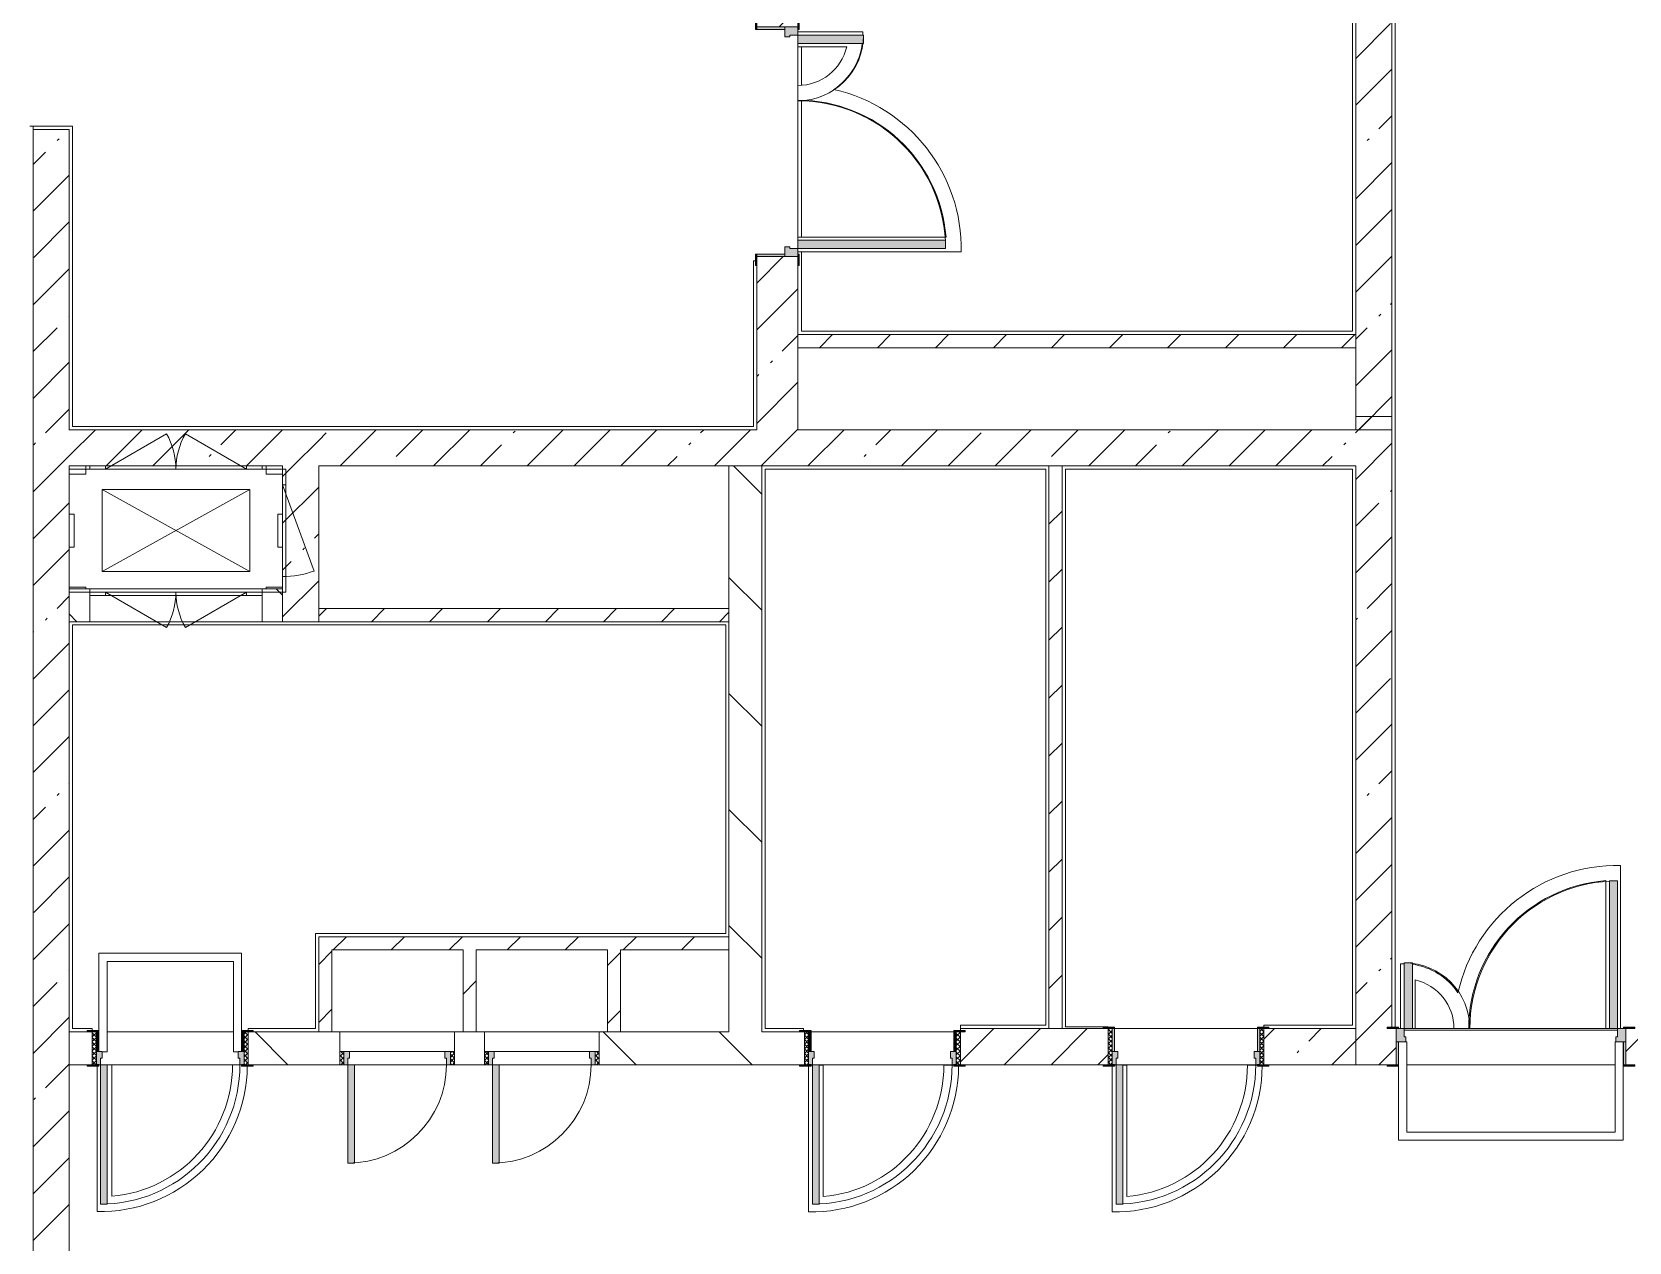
# Model space of a CAD drawing. Header units: millimetres. Extents: x -5368 to 196898, y -8553 to 29000.
# Drawn here: x 146768 to 156500, y 12319 to 19695 of the extents above; entities that cross this region are included whole.
import ezdxf

# ---------------------------------------------------------------- set-up
doc = ezdxf.new("R2010")
doc.units = ezdxf.units.MM
for name, color, linetype, lineweight, true_color in [('A-DOOR-2', 7, 'Continuous', 5, 0xaaaaaa), ('A-DOOR-3', 7, 'Continuous', 5, 0xe2e2e2), ('A-DOOR-FRAM-2', 7, 'Continuous', 5, 0xe2e2e2), ('A-DOOR-FRAM-3', 7, 'Continuous', 5, 0xaaaaaa), ('A-FLOR-3', 7, 'Continuous', 5, 0xaaaaaa)]:
    doc.layers.add(name, color=color, linetype=linetype, lineweight=lineweight, true_color=true_color)
for name, color, linetype, lineweight in [('A-GENM-4', 7, 'Continuous', 5), ('A-WALL', 7, 'Continuous', 9), ('I-WALL-4', 7, 'Continuous', 5), ('M-EQPM-1', 7, 'Continuous', 5)]:
    doc.layers.add(name, color=color, linetype=linetype, lineweight=lineweight)
pattern_1 = [(45, (62025.03, 0), (-285.1231, 285.1231), []), (45, (62310.15, 0), (-285.1231, 285.1231), [504.031, -100.806, 16.764, -84.042])]
pattern_2 = [(135, (62025.03, 0), (-353.5534, -353.5534), [])]
pattern_3 = [(45, (62025.03, 0), (-176.7767, 176.7767), [])]

# ---------------------------------------------------------------- blocks, each defined once
blk = doc.blocks.new('110_Дверь_СКБ_2Ст - Д-1_л_Лестничная клетка EIS60 2-32142534-3_3_1_птичка')
at = {"layer": 'A-DOOR-3'}
for points in [[(612.5, 110), (662.5, 110), (662.5, 1010), (612.5, 1010), (612.5, 422.4)], [(-587.5, 110), (-587.5, 510), (-637.5, 510), (-637.5, 110)], [(712.5, -110), (712.5, 30), (697.5, 30), (697.5, -110)]]:
    blk.add_hatch(color=256, dxfattribs=at).paths.add_polyline_path(points)
h = blk.add_hatch(color=256, dxfattribs=at)
h.paths.add_polyline_path([(-627.5, 30), (-627.5, 60), (-637.5, 60), (-640.4, 110), (-687.5, 110), (-687.5, 30), (-640.4, 30)])
h.paths.add_polyline_path([(712.5, 30), (712.5, 110), (662.5, 110), (662.5, 60), (652.5, 60), (652.5, 30)])
at = {"layer": 'A-DOOR-FRAM-2'}
for points in [[(-672.5, 110), (-672.5, 118), (-742.5, 118), (-742.5, 110)], [(767.5, 110), (767.5, 118), (697.5, 118), (697.5, 110)], [(-672.5, -110), (-672.5, 30), (-687.5, 30), (-687.5, -110)], [(-672.5, -118), (-672.5, -110), (-742.5, -110), (-742.5, -118)], [(767.5, -118), (767.5, -110), (697.5, -110), (697.5, -118)]]:
    blk.add_hatch(color=256, dxfattribs=at).paths.add_polyline_path(points)
at = {"layer": 'A-DOOR-2'}
for p, q in [((662.5, 1010), (612.5, 1010)), ((612.5, 1010), (612.5, 110)), ((662.5, 110), (662.5, 1010)), ((-637.5, 510), (-637.5, 110)), ((-587.5, 510), (-637.5, 510)), ((-587.5, 110), (-587.5, 510)), ((-637.5, 110), (-587.5, 110)), ((612.5, 110), (662.5, 110))]:
    blk.add_line(p, q, dxfattribs=at)
for centre, radius, start, end in [((662.5, 110), 900, 90, 180), ((-637.5, 110), 400, 360, 90)]:
    blk.add_arc(centre, radius, start, end, dxfattribs=at)
at = {"layer": 'A-DOOR-FRAM-3'}
for p, q in [((-672.5, 118), (-742.5, 118)), ((-742.5, 118), (-742.5, 110)), ((-742.5, 110), (-672.5, 110)), ((-637.5, 110), (-687.5, 110)), ((-687.5, 110), (-687.5, 30)), ((-672.5, 110), (-672.5, 118)), ((-637.5, 60), (-637.5, 110)), ((662.5, 110), (662.5, 60)), ((712.5, 110), (662.5, 110)), ((767.5, 118), (697.5, 118)), ((697.5, 118), (697.5, 110)), ((697.5, 110), (767.5, 110)), ((712.5, 30), (712.5, 110)), ((767.5, 110), (767.5, 118)), ((-687.5, 30), (-627.5, 30)), ((-672.5, 30), (-687.5, 30)), ((-687.5, 30), (-687.5, -110)), ((-672.5, -110), (-672.5, 30)), ((-627.5, 60), (-637.5, 60)), ((-627.5, 30), (-627.5, 60)), ((662.5, 60), (652.5, 60)), ((652.5, 60), (652.5, 30)), ((652.5, 30), (712.5, 30)), ((712.5, 30), (697.5, 30)), ((697.5, 30), (697.5, -110)), ((712.5, -110), (712.5, 30)), ((-672.5, -110), (-742.5, -110)), ((-742.5, -110), (-742.5, -118)), ((-742.5, -118), (-672.5, -118)), ((-687.5, -110), (-672.5, -110)), ((-672.5, -118), (-672.5, -110)), ((697.5, -110), (712.5, -110)), ((767.5, -110), (697.5, -110)), ((697.5, -110), (697.5, -118)), ((697.5, -118), (767.5, -118)), ((767.5, -118), (767.5, -110))]:
    blk.add_line(p, q, dxfattribs=at)
blk = doc.blocks.new('110_Дверь_СКБ_1Ст_Внутренняя1 - Д-8 950x2100h_охрана-V88-3_3_1_птичка')
at = {"layer": 'A-DOOR-2'}
h = blk.add_hatch(dxfattribs=at)
h.set_pattern_fill('FP_17', color=256, style=0, pattern_type=2)
h.set_pattern_definition([(135, (1826.41, 164.685), (-14.14214, -14.14214), []), (225, (1826.41, 164.685), (14.14214, -14.14214), [])])
h.paths.add_polyline_path([(487.5, 100), (462.5, 100), (462.5, -100), (487.5, -100)])
at = {"layer": 'A-DOOR-3'}
h = blk.add_hatch(color=256, dxfattribs=at)
h.paths.add_polyline_path([(437.5, 100), (437.5, 60), (427.5, 60), (427.5, 20), (462.5, 20), (462.5, 100), (443.3, 100)])
h.paths.add_polyline_path([(-437.5, 100), (-437.5, 20), (-402.5, 20), (-402.5, 60), (-412.5, 60), (-412.5, 100)])
at = {"layer": 'A-DOOR-FRAM-2'}
for points in [[(397.5, 950), (397.5, 100), (437.5, 100), (437.5, 950)], [(-492.5, 108), (-492.5, 100), (-422.5, 100), (-422.5, 108)], [(517.5, 108), (447.5, 108), (447.5, 100), (517.5, 100)], [(-422.5, 20), (-437.5, 20), (-437.5, -100), (-422.5, -100)], [(462.5, 20), (447.5, 20), (447.5, -100), (462.5, -100)], [(-492.5, -100), (-492.5, -108), (-422.5, -108), (-422.5, -100)], [(447.5, -100), (447.5, -108), (517.5, -108), (517.5, -100)]]:
    blk.add_hatch(color=256, dxfattribs=at).paths.add_polyline_path(points)
at = {"layer": 'A-DOOR-FRAM-3'}
h = blk.add_hatch(dxfattribs=at)
h.set_pattern_fill('FP_18', color=256, style=0, pattern_type=2)
h.set_pattern_definition([(45, (-296.384, 164.685), (-14.1421, 14.1421), []), (135, (-296.384, 164.685), (-14.1421, -14.1421), [])])
h.paths.add_polyline_path([(-437.5, 100), (-462.5, 100), (-462.5, -100), (-437.5, -100)])
at = {"layer": 'A-DOOR-2'}
for p, q in [((437.5, 950), (397.5, 950)), ((397.5, 950), (397.5, 100)), ((437.5, 100), (437.5, 950)), ((397.5, 100), (437.5, 100))]:
    blk.add_line(p, q, dxfattribs=at)
blk.add_arc((437.5, 100), 850, 90, 180, dxfattribs=at)
at = {"layer": 'A-DOOR-FRAM-3'}
for p, q in [((-422.5, 108), (-492.5, 108)), ((-492.5, 108), (-492.5, 100)), ((-492.5, 100), (-422.5, 100)), ((-437.5, 100), (-462.5, 100)), ((-462.5, 100), (-462.5, -100)), ((-412.5, 100), (-437.5, 100)), ((-437.5, 100), (-437.5, 20)), ((-437.5, -100), (-437.5, 100)), ((-422.5, 100), (-437.5, 100)), ((-437.5, 100), (-437.5, 99)), ((-437.5, 99), (-422.5, 99)), ((-422.5, 100), (-422.5, 108)), ((-422.5, 99), (-422.5, 100)), ((-412.5, 60), (-412.5, 100)), ((437.5, 100), (437.5, 60)), ((462.5, 100), (437.5, 100)), ((517.5, 108), (447.5, 108)), ((447.5, 108), (447.5, 100)), ((462.5, 100), (447.5, 100)), ((447.5, 100), (447.5, 99)), ((447.5, 100), (517.5, 100)), ((447.5, 99), (462.5, 99)), ((462.5, 20), (462.5, 100)), ((487.5, 100), (462.5, 100)), ((462.5, 100), (462.5, -100)), ((462.5, 99), (462.5, 100)), ((487.5, -100), (487.5, 100)), ((517.5, 100), (517.5, 108)), ((-437.5, 20), (-402.5, 20)), ((-422.5, 20), (-437.5, 20)), ((-437.5, 20), (-437.5, -100)), ((-422.5, -100), (-422.5, 20)), ((-402.5, 60), (-412.5, 60)), ((-402.5, 20), (-402.5, 60)), ((437.5, 60), (427.5, 60)), ((427.5, 60), (427.5, 20)), ((427.5, 20), (462.5, 20)), ((462.5, 20), (447.5, 20)), ((447.5, 20), (447.5, -100)), ((462.5, -100), (462.5, 20)), ((-422.5, -100), (-492.5, -100)), ((-492.5, -100), (-492.5, -108)), ((-492.5, -108), (-422.5, -108)), ((-462.5, -100), (-437.5, -100)), ((-437.5, -100), (-422.5, -100)), ((-422.5, -108), (-422.5, -100)), ((447.5, -100), (462.5, -100)), ((517.5, -100), (447.5, -100)), ((447.5, -100), (447.5, -108)), ((447.5, -108), (517.5, -108)), ((462.5, -100), (487.5, -100)), ((517.5, -108), (517.5, -100))]:
    blk.add_line(p, q, dxfattribs=at)
blk = doc.blocks.new('DOR_Проход в стене_Прямоугольный - 1050x1150 EI30-23344994-3_3_1_птичка')
at = {"layer": 'A-DOOR-2'}
for p, q in [((525, 100), (-525, 100)), ((525, -100), (-525, -100))]:
    blk.add_line(p, q, dxfattribs=at)
blk = doc.blocks.new('110_Дверь_СКБ_1Ст_Внутренняя1 - Д-8 950x2100h_охрана-32352528-3_3_1_птичка')
at = {"layer": 'A-DOOR-2'}
h = blk.add_hatch(dxfattribs=at)
h.set_pattern_fill('FP_91', color=256, style=0, pattern_type=2)
h.set_pattern_definition([(135, (1826.41, 174.685), (-14.14214, -14.14214), []), (225, (1826.41, 174.685), (14.14214, -14.14214), [])])
h.paths.add_polyline_path([(487.5, 110), (462.5, 110), (462.5, -110), (487.5, -110)])
at = {"layer": 'A-DOOR-3'}
h = blk.add_hatch(color=256, dxfattribs=at)
h.paths.add_polyline_path([(437.5, 110), (437.5, 70), (427.5, 70), (427.5, 30), (462.5, 30), (462.5, 110)])
h.paths.add_polyline_path([(-412.5, 110), (-437.5, 110), (-437.5, 30), (-402.5, 30), (-402.5, 70), (-412.5, 70)])
at = {"layer": 'A-DOOR-FRAM-2'}
for points in [[(397.5, 960), (397.5, 110), (437.5, 110), (437.5, 960)], [(-492.5, 118), (-492.5, 110), (-422.5, 110), (-422.5, 118)], [(517.5, 118), (447.5, 118), (447.5, 110), (517.5, 110)], [(-422.5, 30), (-437.5, 30), (-437.5, -110), (-422.5, -110)], [(462.5, 30), (447.5, 30), (447.5, -110), (462.5, -110)], [(-492.5, -110), (-492.5, -118), (-422.5, -118), (-422.5, -110)], [(517.5, -110), (447.5, -110), (447.5, -118), (517.5, -118)]]:
    blk.add_hatch(color=256, dxfattribs=at).paths.add_polyline_path(points)
at = {"layer": 'A-DOOR-FRAM-3'}
h = blk.add_hatch(dxfattribs=at)
h.set_pattern_fill('FP_92', color=256, style=0, pattern_type=2)
h.set_pattern_definition([(45, (-296.384, 174.685), (-14.1421, 14.1421), []), (135, (-296.384, 174.685), (-14.1421, -14.1421), [])])
h.paths.add_polyline_path([(-437.5, 110), (-462.5, 110), (-462.5, -110), (-437.5, -110)])
at = {"layer": 'A-DOOR-2'}
for p, q in [((437.5, 960), (397.5, 960)), ((397.5, 960), (397.5, 110)), ((437.5, 110), (437.5, 960)), ((397.5, 110), (437.5, 110))]:
    blk.add_line(p, q, dxfattribs=at)
blk.add_arc((437.5, 110), 850, 90, 180, dxfattribs=at)
at = {"layer": 'A-DOOR-FRAM-3'}
for p, q in [((-422.5, 118), (-492.5, 118)), ((-492.5, 118), (-492.5, 110)), ((-492.5, 110), (-422.5, 110)), ((-437.5, 110), (-462.5, 110)), ((-462.5, 110), (-462.5, -110)), ((-412.5, 110), (-437.5, 110)), ((-437.5, 110), (-437.5, 30)), ((-437.5, -110), (-437.5, 110)), ((-422.5, 110), (-437.5, 110)), ((-437.5, 110), (-437.5, 109)), ((-437.5, 109), (-422.5, 109)), ((-422.5, 110), (-422.5, 118)), ((-422.5, 109), (-422.5, 110)), ((-412.5, 70), (-412.5, 110)), ((437.5, 110), (437.5, 70)), ((462.5, 110), (437.5, 110)), ((517.5, 118), (447.5, 118)), ((447.5, 118), (447.5, 110)), ((462.5, 110), (447.5, 110)), ((447.5, 110), (447.5, 109)), ((447.5, 110), (517.5, 110)), ((447.5, 109), (462.5, 109)), ((462.5, 30), (462.5, 110)), ((487.5, 110), (462.5, 110)), ((462.5, 110), (462.5, -110)), ((462.5, 109), (462.5, 110)), ((487.5, -110), (487.5, 110)), ((517.5, 110), (517.5, 118)), ((-437.5, 30), (-402.5, 30)), ((-422.5, 30), (-437.5, 30)), ((-437.5, 30), (-437.5, -110)), ((-422.5, -110), (-422.5, 30)), ((-402.5, 70), (-412.5, 70)), ((-402.5, 30), (-402.5, 70)), ((437.5, 70), (427.5, 70)), ((427.5, 70), (427.5, 30)), ((427.5, 30), (462.5, 30)), ((462.5, 30), (447.5, 30)), ((447.5, 30), (447.5, -110)), ((462.5, -110), (462.5, 30)), ((-422.5, -110), (-492.5, -110)), ((-492.5, -110), (-492.5, -118)), ((-492.5, -118), (-422.5, -118)), ((-462.5, -110), (-437.5, -110)), ((-437.5, -110), (-422.5, -110)), ((-422.5, -118), (-422.5, -110)), ((447.5, -110), (462.5, -110)), ((517.5, -110), (447.5, -110)), ((447.5, -110), (447.5, -118)), ((447.5, -118), (517.5, -118)), ((462.5, -110), (487.5, -110)), ((517.5, -118), (517.5, -110))]:
    blk.add_line(p, q, dxfattribs=at)
blk = doc.blocks.new('110_Дверь_СКБ_2Ст - Д-1_л_Лестничная клетка EIS60 2-32359692-3_3_1_птичка')
at = {"layer": 'A-DOOR-3'}
for points in [[(662.5, 1025), (612.5, 1025), (612.5, 125), (662.5, 125)], [(-587.5, 525), (-637.5, 525), (-637.5, 125), (-587.5, 125)], [(712.5, -125), (712.5, 45), (697.5, 45), (697.5, -125)]]:
    blk.add_hatch(color=256, dxfattribs=at).paths.add_polyline_path(points)
h = blk.add_hatch(color=256, dxfattribs=at)
h.paths.add_polyline_path([(712.5, 125), (662.5, 125), (662.5, 75), (652.5, 75), (652.5, 45), (712.5, 45)])
h.paths.add_polyline_path([(-627.5, 45), (-627.5, 75), (-637.5, 75), (-637.5, 125), (-687.5, 125), (-687.5, 45)])
at = {"layer": 'A-DOOR-FRAM-2'}
for points in [[(-672.5, 125), (-672.5, 133), (-742.5, 133), (-742.5, 125)], [(767.5, 125), (767.5, 133), (697.5, 133), (697.5, 125)], [(-672.5, -125), (-672.5, 45), (-687.5, 45), (-687.5, -125)], [(-672.5, -133), (-672.5, -125), (-742.5, -125), (-742.5, -133)], [(767.5, -133), (767.5, -125), (697.5, -125), (697.5, -133)]]:
    blk.add_hatch(color=256, dxfattribs=at).paths.add_polyline_path(points)
at = {"layer": 'A-DOOR-2'}
for p, q in [((662.5, 1025), (612.5, 1025)), ((612.5, 1025), (612.5, 125)), ((662.5, 125), (662.5, 1025)), ((-637.5, 525), (-637.5, 125)), ((-587.5, 525), (-637.5, 525)), ((-587.5, 125), (-587.5, 525)), ((-637.5, 125), (-587.5, 125)), ((612.5, 125), (662.5, 125))]:
    blk.add_line(p, q, dxfattribs=at)
for centre, radius, start, end in [((662.5, 125), 900, 90, 180), ((-637.5, 125), 400, 360, 90)]:
    blk.add_arc(centre, radius, start, end, dxfattribs=at)
at = {"layer": 'A-DOOR-FRAM-3'}
for p, q in [((-672.5, 133), (-742.5, 133)), ((-742.5, 133), (-742.5, 125)), ((-742.5, 125), (-672.5, 125)), ((-637.5, 125), (-687.5, 125)), ((-687.5, 125), (-687.5, 45)), ((-672.5, 125), (-672.5, 133)), ((-637.5, 75), (-637.5, 125)), ((662.5, 125), (662.5, 75)), ((712.5, 125), (662.5, 125)), ((767.5, 133), (697.5, 133)), ((697.5, 133), (697.5, 125)), ((697.5, 125), (767.5, 125)), ((712.5, 45), (712.5, 125)), ((767.5, 125), (767.5, 133)), ((-687.5, 45), (-627.5, 45)), ((-672.5, 45), (-687.5, 45)), ((-687.5, 45), (-687.5, -125)), ((-672.5, -125), (-672.5, 45)), ((-627.5, 75), (-637.5, 75)), ((-627.5, 45), (-627.5, 75)), ((662.5, 75), (652.5, 75)), ((652.5, 75), (652.5, 45)), ((652.5, 45), (712.5, 45)), ((712.5, 45), (697.5, 45)), ((697.5, 45), (697.5, -125)), ((712.5, -125), (712.5, 45)), ((-672.5, -125), (-742.5, -125)), ((-742.5, -125), (-742.5, -133)), ((-742.5, -133), (-672.5, -133)), ((-687.5, -125), (-672.5, -125)), ((-672.5, -133), (-672.5, -125)), ((697.5, -125), (712.5, -125)), ((767.5, -125), (697.5, -125)), ((697.5, -125), (697.5, -133)), ((697.5, -133), (767.5, -133)), ((767.5, -133), (767.5, -125))]:
    blk.add_line(p, q, dxfattribs=at)
blk = doc.blocks.new('160_Подъемник - 160_Подъемник-23521422-3_3_1_птичка')
at = {"layer": 'A-GENM-4'}
for p, q in [((220, 0), (592.4, 215)), ((1080, 0), (707.6, 215)), ((-20, -95), (-20, 0)), ((-20, 0), (0, 0)), ((0, 0), (0, -95)), ((220, 20), (125, 20)), ((125, 20), (125, 0)), ((220, 0), (220, 20)), ((1080, 20), (220, 20)), ((220, 20), (1080, 20)), ((1080, 0), (1080, 20)), ((1080, 20), (1175, 20)), ((1175, 20), (1175, 0)), ((0, -95), (-20, -95)), ((-20, -95), (-20, -655)), ((-20, -655), (-20, -95)), ((125, 0), (220, 0)), ((1175, 0), (1080, 0)), ((0, -655), (-191.5, -128.8)), ((0, -655), (-20, -655)), ((-20, -655), (-20, -750)), ((0, -750), (0, -655)), ((-20, -750), (0, -750)), ((125, -770), (125, -750)), ((125, -750), (220, -750)), ((220, -770), (125, -770)), ((220, -750), (220, -770)), ((220, -750), (592.4, -965)), ((220, -770), (792, -770)), ((1080, -770), (508, -770)), ((1080, -750), (707.6, -965)), ((1080, -750), (1080, -770)), ((1175, -750), (1080, -750)), ((1080, -770), (1175, -770)), ((1175, -770), (1175, -750))]:
    blk.add_line(p, q, dxfattribs=at)
for centre, radius, start, end in [((220, 0), 430, 0, 30), ((1080, 0), 430, 150, 180), ((0, -655), 560, 90, 110), ((220, -750), 430, 330, 0), ((1080, -750), 430, 180, 210)]:
    blk.add_arc(centre, radius, start, end, dxfattribs=at)
at = {"layer": 'M-EQPM-1'}
for p, q in [((1300, 0), (0, 0)), ((0, 0), (0, -750)), ((1300, -750), (1300, 0)), ((1100, -625), (200, -125)), ((200, -625), (1100, -125)), ((1100, -125), (200, -125)), ((200, -125), (200, -625)), ((1100, -625), (1100, -125)), ((200, -625), (1100, -625)), ((0, -750), (1300, -750))]:
    blk.add_line(p, q, dxfattribs=at)
blk = doc.blocks.new('110_Дверь_СКБ_1Ст - д-18 700x2100h_Технический шкаф ЭОМ и СС-23257539-3_3_1_птичка')
at = {"layer": 'A-DOOR-2'}
h = blk.add_hatch(dxfattribs=at)
h.set_pattern_fill('FP_30', color=256, style=0, pattern_type=2)
h.set_pattern_definition([(135, (1951.41, 164.685), (-14.14214, -14.14214), []), (225, (1951.41, 164.685), (14.14214, -14.14214), [])])
h.paths.add_polyline_path([(362.5, 100), (337.5, 100), (337.5, 20), (362.5, 20)])
at = {"layer": 'A-DOOR-3'}
h = blk.add_hatch(color=256, dxfattribs=at)
h.paths.add_polyline_path([(312.5, 100), (312.5, 60), (302.5, 60), (302.5, 20), (337.5, 20), (337.5, 100)])
h.paths.add_polyline_path([(-287.5, 100), (-312.5, 100), (-312.5, 20), (-277.5, 20), (-277.5, 60), (-287.5, 60)])
at = {"layer": 'A-DOOR-FRAM-2'}
blk.add_hatch(color=256, dxfattribs=at).paths.add_polyline_path([(272.5, 700), (272.5, 100), (312.5, 100), (312.5, 700)])
at = {"layer": 'A-DOOR-FRAM-3'}
h = blk.add_hatch(dxfattribs=at)
h.set_pattern_fill('FP_31', color=256, style=0, pattern_type=2)
h.set_pattern_definition([(45, (-171.384, 164.685), (-14.1421, 14.1421), []), (135, (-171.384, 164.685), (-14.1421, -14.1421), [])])
h.paths.add_polyline_path([(-312.5, 100), (-337.5, 100), (-337.5, 20), (-312.5, 20)])
at = {"layer": 'A-DOOR-2'}
for p, q in [((312.5, 700), (272.5, 700)), ((272.5, 700), (272.5, 100)), ((312.5, 100), (312.5, 700)), ((272.5, 100), (312.5, 100))]:
    blk.add_line(p, q, dxfattribs=at)
blk.add_arc((312.5, 100), 600, 90, 180, dxfattribs=at)
at = {"layer": 'A-DOOR-FRAM-3'}
for p, q in [((-312.5, 100), (-337.5, 100)), ((-337.5, 100), (-337.5, 20)), ((-287.5, 100), (-312.5, 100)), ((-312.5, 100), (-312.5, 20)), ((-312.5, 20), (-312.5, 100)), ((-287.5, 60), (-287.5, 100)), ((-287.5, 100), (272.5, 100)), ((312.5, 100), (312.5, 60)), ((337.5, 100), (312.5, 100)), ((337.5, 20), (337.5, 100)), ((362.5, 100), (337.5, 100)), ((337.5, 100), (337.5, 20)), ((362.5, 20), (362.5, 100)), ((-337.5, 20), (-312.5, 20)), ((-312.5, 20), (-277.5, 20)), ((-277.5, 60), (-287.5, 60)), ((-277.5, 20), (-277.5, 60)), ((302.5, 20), (-277.5, 20)), ((312.5, 60), (302.5, 60)), ((302.5, 60), (302.5, 20)), ((302.5, 20), (337.5, 20)), ((337.5, 20), (362.5, 20))]:
    blk.add_line(p, q, dxfattribs=at)
blk = doc.blocks.new('Закладная деталь приямка - 200_100-20924312-3_3_1_птичка')
at = {"layer": 'M-EQPM-1'}
for p, q in [((85000, 16755), (84970, 16755)), ((85000, 16755), (84970, 16755)), ((85000, 16555), (85000, 16755)), ((85000, 16755), (85000, 16555)), ((84970, 16555), (85000, 16555)), ((85000, 16555), (84970, 16555))]:
    blk.add_line(p, q, dxfattribs=at)
blk = doc.blocks.new('Закладная деталь приямка - 150_100-20924311-3_3_1_птичка')
at = {"layer": 'M-EQPM-1'}
for p, q in [((85070, 17050), (85070, 17000)), ((85070, 17050), (85070, 17000)), ((84970, 17000), (85070, 17000)), ((85070, 17000), (84970, 17000))]:
    blk.add_line(p, q, dxfattribs=at)
blk = doc.blocks.new('Закладная деталь приямка - 150_100-V128-3_3_1_птичка')
at = {"layer": 'M-EQPM-1'}
for p, q in [((86170, 17000), (86170, 17050)), ((86170, 17000), (86170, 17050)), ((86270, 17000), (86170, 17000)), ((86170, 17000), (86270, 17000))]:
    blk.add_line(p, q, dxfattribs=at)
blk = doc.blocks.new('Закладная деталь приямка - 150_100-V129-3_3_1_птичка')
at = {"layer": 'M-EQPM-1'}
for p, q in [((86270, 16310), (86170, 16310)), ((86170, 16310), (86270, 16310)), ((86170, 16310), (86170, 16300)), ((86170, 16310), (86170, 16300))]:
    blk.add_line(p, q, dxfattribs=at)
blk = doc.blocks.new('Закладная деталь приямка - 150_100-V130-3_3_1_птичка')
at = {"layer": 'M-EQPM-1'}
for p, q in [((85070, 16310), (84970, 16310)), ((84970, 16310), (85070, 16310)), ((85070, 16300), (85070, 16310)), ((85070, 16310), (85070, 16300))]:
    blk.add_line(p, q, dxfattribs=at)

msp = doc.modelspace()

# ---------------------------------------------------------------- hatches: boundary and pattern name
at = {"layer": 'I-WALL-4'}
h = msp.add_hatch(dxfattribs=at)
h.set_pattern_fill('FP_71', color=256, style=0, pattern_type=2)
h.set_pattern_definition(pattern_1)
h.paths.add_polyline_path([(151435, 17270), (151435, 18325), (151185, 18325), (151185, 17270)])
h.paths.add_polyline_path([(151185, 19725), (151435, 19725), (151435, 27100), (151185, 27100), (151185, 19750)])
h = msp.add_hatch(dxfattribs=at)
h.set_pattern_fill('FP_71', color=256, style=0, pattern_type=2)
h.set_pattern_definition(pattern_1)
h.paths.add_polyline_path([(155055, 17270), (155055, 21400), (154835, 21400), (154835, 17270)])
h = msp.add_hatch(dxfattribs=at)
h.set_pattern_fill('FP_71', color=256, style=0, pattern_type=2)
h.set_pattern_definition(pattern_1)
h.paths.add_polyline_path([(146995, 10400), (146995, 19100), (146775, 19100), (146775, 10400)])
h = msp.add_hatch(dxfattribs=at)
h.set_pattern_fill('FP_76', color=256, style=0, pattern_type=2)
h.set_pattern_definition(pattern_3)
h.paths.add_polyline_path([(154835, 17770), (154835, 17850), (151435, 17850), (151435, 17770), (153007.7, 17770)])
h = msp.add_hatch(dxfattribs=at)
h.set_pattern_fill('FP_71', color=256, style=0, pattern_type=2)
h.set_pattern_definition(pattern_1)
h.paths.add_polyline_path([(154835, 13620), (155025, 13620), (155025, 13628), (155055, 13628), (155055, 17350), (154835, 17350), (154835, 13932.4)])
h = msp.add_hatch(dxfattribs=at)
h.set_pattern_fill('FP_71', color=256, style=0, pattern_type=2)
h.set_pattern_definition(pattern_1)
h.paths.add_polyline_path([(148295, 17050), (148515, 17050), (148515, 17270), (146995, 17270), (146995, 17050), (147709.1, 17050)])
h = msp.add_hatch(dxfattribs=at)
h.set_pattern_fill('FP_71', color=256, style=0, pattern_type=2)
h.set_pattern_definition(pattern_1)
h.paths.add_polyline_path([(148515, 17050), (154835, 17050), (154835, 17270), (148515, 17270)])
h = msp.add_hatch(dxfattribs=at)
h.set_pattern_fill('FP_71', color=256, style=0, pattern_type=2)
h.set_pattern_definition(pattern_1)
h.paths.add_polyline_path([(148295, 16100), (148515, 16100), (148515, 17050), (148295, 17050), (148295, 16180)])
h = msp.add_hatch(dxfattribs=at)
h.set_pattern_fill('FP_74', color=256, style=0, pattern_type=2)
h.set_pattern_definition(pattern_2)
h.paths.add_polyline_path([(151215, 13600), (151215, 17050), (151015, 17050), (151015, 13600)])
h = msp.add_hatch(dxfattribs=at)
h.set_pattern_fill('FP_76', color=256, style=0, pattern_type=2)
h.set_pattern_definition(pattern_3)
h.paths.add_polyline_path([(153045, 13620), (153045, 17050), (152965, 17050), (152965, 13620), (153007.7, 13620)])
h = msp.add_hatch(dxfattribs=at)
h.set_pattern_fill('FP_74', color=256, style=0, pattern_type=2)
h.set_pattern_definition(pattern_2)
h.paths.add_polyline_path([(146995, 16100), (147120, 16100), (147120, 16300), (146995, 16299.4)])
h.paths.add_polyline_path([(148170, 16100), (148295, 16100), (148295, 16300), (148170, 16299.4)])
h = msp.add_hatch(dxfattribs=at)
h.set_pattern_fill('FP_76', color=256, style=0, pattern_type=2)
h.set_pattern_definition(pattern_3)
h.paths.add_polyline_path([(151015, 16100), (151015, 16180), (148515, 16180), (148515, 16100), (150888.2, 16100)])
h = msp.add_hatch(dxfattribs=at)
h.set_pattern_fill('FP_76', color=256, style=0, pattern_type=2)
h.set_pattern_definition(pattern_3)
h.paths.add_polyline_path([(149395, 14100), (151015, 14100), (151015, 14180), (148515, 14180), (148515, 14100), (148768.8, 14100)])
h = msp.add_hatch(dxfattribs=at)
h.set_pattern_fill('FP_76', color=256, style=0, pattern_type=2)
h.set_pattern_definition(pattern_3)
h.paths.add_polyline_path([(148595, 13600), (148595, 14100), (148515, 14100), (148515, 13600)])
h = msp.add_hatch(dxfattribs=at)
h.set_pattern_fill('FP_76', color=256, style=0, pattern_type=2)
h.set_pattern_definition(pattern_3)
h.paths.add_polyline_path([(149475, 13600), (149475, 14100), (149395, 14100), (149395, 13600)])
h = msp.add_hatch(dxfattribs=at)
h.set_pattern_fill('FP_76', color=256, style=0, pattern_type=2)
h.set_pattern_definition(pattern_3)
h.paths.add_polyline_path([(150355, 13600), (150355, 14100), (150275, 14100), (150275, 13600)])
h = msp.add_hatch(dxfattribs=at)
h.set_pattern_fill('FP_74', color=256, style=0, pattern_type=2)
h.set_pattern_definition(pattern_2)
h.paths.add_polyline_path([(151445, 13400), (151475, 13400), (151475, 13600), (150225, 13600), (150225, 13400), (150888.2, 13400)])
h.paths.add_polyline_path([(148115, 13400), (148643.4, 13400), (148643.4, 13600), (148085, 13600), (148085, 13400)])
h.paths.add_polyline_path([(147135, 13400), (147135, 13600), (146995, 13600), (146995, 13400), (147105, 13400)])
h.paths.add_polyline_path([(149343.4, 13400), (149525, 13400), (149525, 13600), (149343.4, 13600), (149343.4, 13480)])
h = msp.add_hatch(dxfattribs=at)
h.set_pattern_fill('FP_71', color=256, style=0, pattern_type=2)
h.set_pattern_definition(pattern_1)
h.paths.add_polyline_path([(152455, 13400), (153325, 13400), (153325, 13620), (152425, 13620), (152425, 13608), (152455, 13608), (152455, 13600), (152425, 13600), (152425, 13400)])
h.paths.add_polyline_path([(154597.2, 13400), (154835, 13400), (154835, 13620), (154275, 13620), (154275, 13400), (154305, 13400)])
h = msp.add_hatch(dxfattribs=at)
h.set_pattern_fill('FP_71', color=256, style=0, pattern_type=2)
h.set_pattern_definition(pattern_1)
h.paths.add_polyline_path([(156535, 13400), (156825, 13400), (156825, 13620), (156480, 13620), (156480, 13400)])
h.paths.add_polyline_path([(154835, 13400), (155080, 13400), (155080, 13620), (154835, 13620)])

# ---------------------------------------------------------------- linework, layer by layer
at = {"layer": 'A-FLOR-3'}
for p, q in [((154815, 17870), (154815, 21450)), ((155075, 21130), (155075, 13628)), ((151829.8, 19694.6), (151435.4, 19694.6)), ((151435.4, 19694.6), (151435.4, 19675)), ((151435, 18425), (151435, 19625)), ((151435.4, 19625), (151435.4, 19604.6)), ((151435.4, 19604.6), (151732.5, 19604.6)), ((151456, 19604.6), (151456, 19370.4)), ((151435.4, 19368.4), (151435.4, 19278.4)), ((151456, 19277.2), (151456, 18443.4)), ((146755.5, 19120), (147015, 19120)), ((146775, 19120), (146775, 19100)), ((147015, 19120), (147015, 17290)), ((152337.7, 18443.4), (151435.4, 18443.4)), ((151435.4, 18443.4), (151435.4, 18425)), ((151165, 17290), (151165, 18300)), ((151165, 18300), (151177, 18300)), ((151435.4, 18375), (151435.4, 18353.4)), ((151435.4, 18353.4), (152430.2, 18353.4)), ((151456, 18353.4), (151456, 17870)), ((151456, 17870), (154815, 17870)), ((147015, 17290), (151165, 17290)), ((152945, 17030), (151235, 17030)), ((151235, 17030), (151235, 13620)), ((152945, 13640), (152945, 17030)), ((154815, 17030), (153065, 17030)), ((153065, 17030), (153065, 13630)), ((154815, 13640), (154815, 17030)), ((150995, 16080), (147015, 16080)), ((147015, 16080), (147015, 13620)), ((150995, 14200), (150995, 16080)), ((156448.1, 13620), (156448.1, 14614.4)), ((156358.1, 14521.9), (156358.1, 13619.6)), ((148495, 13620), (148495, 14200)), ((148495, 14200), (150995, 14200)), ((147175, 14079.1), (147175, 13608)), ((148045, 14079.1), (147175, 14079.1)), ((147225, 13479.1), (147225, 14029.1)), ((147225, 14029.1), (147995, 14029.1)), ((147995, 14029.1), (147995, 13479.1)), ((148045, 13608), (148045, 14079.1)), ((155106.9, 14014), (155106.9, 13620)), ((155196.9, 13619.6), (155196.9, 13916.7)), ((152425, 13640), (152945, 13640)), ((152425, 13620), (152425, 13640)), ((153065, 13630), (153325, 13630)), ((154275, 13640), (154815, 13640)), ((154275, 13628), (154275, 13640)), ((147015, 13620), (147135, 13620)), ((147135, 13620), (147135, 13608)), ((148085, 13608), (148085, 13620)), ((148085, 13620), (148495, 13620)), ((151235, 13620), (151470, 13620)), ((151470, 13620), (151470, 13608)), ((155144.7, 13539.6), (155095, 13539.6)), ((155130, 13619.6), (155196.9, 13619.6)), ((155130, 13610), (156430, 13610)), ((155144.7, 12989.6), (155144.7, 13539.6)), ((155433.1, 13619.6), (155523.1, 13619.6)), ((156358.1, 13619.6), (156430, 13619.6)), ((156464.7, 13539.6), (156414.7, 13539.6)), ((156414.7, 13539.6), (156414.7, 12989.6)), ((156464.7, 12939.6), (156464.7, 13539.6)), ((147194.8, 13479.1), (147225, 13479.1)), ((147995, 13479.1), (148025.3, 13479.1)), ((147165, 13392), (147165, 12505.2)), ((147990, 13400), (147225, 13400)), ((147255, 12598), (147255, 13400)), ((148035, 13400), (147990, 13400)), ((151499.5, 13392), (151499.5, 12503.1)), ((151525, 13397.9), (151515, 13397.9)), ((152375, 13400), (151565, 13400)), ((151589.5, 13397.9), (151565, 13397.9)), ((151589.5, 12595.9), (151589.5, 13397.9)), ((152385, 13397.9), (152324.5, 13397.9)), ((153349.5, 13392), (153349.5, 12503.1)), ((153375, 13397.9), (153365, 13397.9)), ((154225, 13400), (153415, 13400)), ((153439.5, 13397.9), (153415, 13397.9)), ((153439.5, 12595.9), (153439.5, 13397.9)), ((154235, 13397.9), (154174.5, 13397.9)), ((155094.7, 13392), (155094.7, 12939.6)), ((156414.7, 12989.6), (155144.7, 12989.6)), ((155094.7, 12939.6), (156464.7, 12939.6))]:
    msp.add_line(p, q, dxfattribs=at)
for centre, radius, start, end in [((151435.4, 19673.4), 395, 0.22926, 3.07201), ((151435.4, 19673.4), 305, 270, 346.9573), ((151435.4, 19673.4), 395, 303.54048, 352.95968), ((151435.4, 18373.4), 905, 4.43687, 90), ((151435.4, 18373.4), 995, 358.8489, 77.32946), ((156428.1, 13619.6), 995, 88.8489, 167.32946), ((156428.1, 13619.6), 905, 94.43687, 180), ((155128.1, 13619.6), 395, 90.14208, 93.07201), ((155128.1, 13619.6), 395, 33.54048, 82.43416), ((155128.1, 13619.6), 305, 0, 76.9573), ((147185, 13400), 895, 268.71954, 359.48675), ((147185, 13400), 805, 274.98854, 360), ((151519.5, 13397.9), 895, 268.71954, 359.62258), ((151519.5, 13397.9), 805, 274.98854, 360), ((153369.5, 13397.9), 895, 268.71954, 359.62258), ((153369.5, 13397.9), 805, 274.98854, 360)]:
    msp.add_arc(centre, radius, start, end, dxfattribs=at)
at = {"layer": 'A-WALL'}
for p, q in [((151435, 17850), (151435, 17770)), ((154835, 17770), (154835, 17850)), ((153045, 17050), (152965, 17050)), ((146995, 16300), (146995, 16100)), ((148515, 16100), (148515, 16180)), ((151015, 16100), (151015, 16180)), ((151015, 14100), (151015, 14180)), ((146995, 13600), (146995, 13400)), ((148515, 13600), (148595, 13600)), ((149395, 13600), (149475, 13600)), ((150275, 13600), (150355, 13600)), ((152965, 13620), (153045, 13620))]:
    msp.add_line(p, q, dxfattribs=at)
at = {"layer": 'I-WALL-4'}
for p, q in [((154835, 26850), (154835, 17850)), ((155055, 13628), (155055, 21150)), ((146995, 19100), (146775, 19100)), ((146775, 19100), (146775, 10400)), ((146995, 17270), (146995, 19100)), ((151185, 18270), (151185, 17270)), ((151435, 17850), (151435, 18270)), ((154835, 17850), (151435, 17850)), ((151435, 17270), (151435, 17770)), ((151435, 17770), (154835, 17770)), ((154835, 17770), (154835, 17270)), ((155055, 17350), (154835, 17350)), ((151185, 17270), (146995, 17270)), ((155055, 17270), (151435, 17270)), ((146995, 17050), (148295, 17050)), ((146995, 16300), (146995, 17050)), ((148295, 17050), (148295, 16100)), ((148515, 16180), (148515, 17050)), ((148515, 17050), (152965, 17050)), ((151015, 17050), (151015, 16180)), ((151215, 13600), (151215, 17050)), ((152965, 17050), (152965, 13620)), ((153045, 17050), (154835, 17050)), ((153045, 13620), (153045, 17050)), ((154835, 17050), (154835, 13400)), ((146995, 16300), (148295, 16300)), ((147120, 16100), (147120, 16300)), ((148170, 16300), (148170, 16100)), ((151015, 16180), (148515, 16180)), ((146995, 13600), (146995, 16100)), ((151015, 16100), (146995, 16100)), ((151015, 16100), (151015, 14180)), ((151015, 14180), (148515, 14180)), ((148515, 14180), (148515, 13600)), ((148595, 14100), (149395, 14100)), ((148595, 13600), (148595, 14100)), ((149395, 14100), (149395, 13600)), ((149475, 14100), (150275, 14100)), ((149475, 13600), (149475, 14100)), ((150275, 14100), (150275, 13600)), ((150355, 14100), (151015, 14100)), ((150355, 13600), (150355, 14100)), ((151015, 14100), (151015, 13600)), ((147105, 13600), (146995, 13600)), ((147225, 13600), (147995, 13600)), ((148515, 13600), (148115, 13600)), ((148595, 13600), (149395, 13600)), ((148643.4, 13480), (148643.4, 13600)), ((149343.4, 13600), (149343.4, 13480)), ((149475, 13600), (150275, 13600)), ((149525, 13480), (149525, 13600)), ((150225, 13600), (150225, 13480)), ((151015, 13600), (150355, 13600)), ((151445, 13600), (151215, 13600)), ((151515, 13600), (152385, 13600)), ((152965, 13620), (152425, 13620)), ((152425, 13620), (152425, 13608)), ((153295, 13620), (153045, 13620)), ((153365, 13620), (154235, 13620)), ((154835, 13620), (154305, 13620)), ((155196.9, 13620), (155433.1, 13620)), ((155522.4, 13620), (156358.1, 13620)), ((146995, 10400), (146995, 13400)), ((146995, 13400), (147105, 13400)), ((147990, 13400), (147255, 13400)), ((148115, 13400), (148643.4, 13400)), ((149343.4, 13400), (149525, 13400)), ((150225, 13400), (151445, 13400)), ((152375, 13400), (151565, 13400)), ((152455, 13400), (153295, 13400)), ((154225, 13400), (153415, 13400)), ((154305, 13400), (154835, 13400)), ((154835, 13400), (155025, 13400)), ((156414.7, 13400), (155144.7, 13400))]:
    msp.add_line(p, q, dxfattribs=at)

# ---------------------------------------------------------------- block references
at = {"layer": 'A-DOOR-2'}
for name, p, rotation in [('110_Дверь_СКБ_2Ст - Д-1_л_Лестничная клетка EIS60 2-32359692-3_3_1_птичка', (151310, 19037.5), 269.9999999999998), ('110_Дверь_СКБ_1Ст_Внутренняя1 - Д-8 950x2100h_охрана-32352528-3_3_1_птичка', (153812.5, 13510), 180), ('110_Дверь_СКБ_1Ст_Внутренняя1 - Д-8 950x2100h_охрана-V88-3_3_1_птичка', (147622.5, 13500), 180), ('110_Дверь_СКБ_1Ст_Внутренняя1 - Д-8 950x2100h_охрана-V88-3_3_1_птичка', (151962.5, 13500), 180), ('110_Дверь_СКБ_1Ст - д-18 700x2100h_Технический шкаф ЭОМ и СС-23257539-3_3_1_птичка', (149005.9, 13500), 180), ('110_Дверь_СКБ_1Ст - д-18 700x2100h_Технический шкаф ЭОМ и СС-23257539-3_3_1_птичка', (149887.5, 13500), 180)]:
    msp.add_blockref(name, p, dxfattribs=dict(at, rotation=rotation))
for name, p in [('DOR_Проход в стене_Прямоугольный - 1050x1150 EI30-23344994-3_3_1_птичка', (147645, 16200)), ('110_Дверь_СКБ_2Ст - Д-1_л_Лестничная клетка EIS60 2-32142534-3_3_1_птичка', (155767.5, 13510))]:
    msp.add_blockref(name, p, dxfattribs=at)
at = {"layer": 'M-EQPM-1', "rotation": 180}
for name, p in [('160_Подъемник - 160_Подъемник-23521422-3_3_1_птичка', (148295, 16280)), ('Закладная деталь приямка - 200_100-20924312-3_3_1_птичка', (233265, 33310))]:
    msp.add_blockref(name, p, dxfattribs=at)
at = {"layer": 'M-EQPM-1'}
for name in ['Закладная деталь приямка - 150_100-20924311-3_3_1_птичка', 'Закладная деталь приямка - 150_100-V128-3_3_1_птичка', 'Закладная деталь приямка - 200_100-20924312-3_3_1_птичка', 'Закладная деталь приямка - 150_100-V130-3_3_1_птичка', 'Закладная деталь приямка - 150_100-V129-3_3_1_птичка']:
    msp.add_blockref(name, (62025, 0), dxfattribs=at)

doc.saveas('drawing.dxf')
